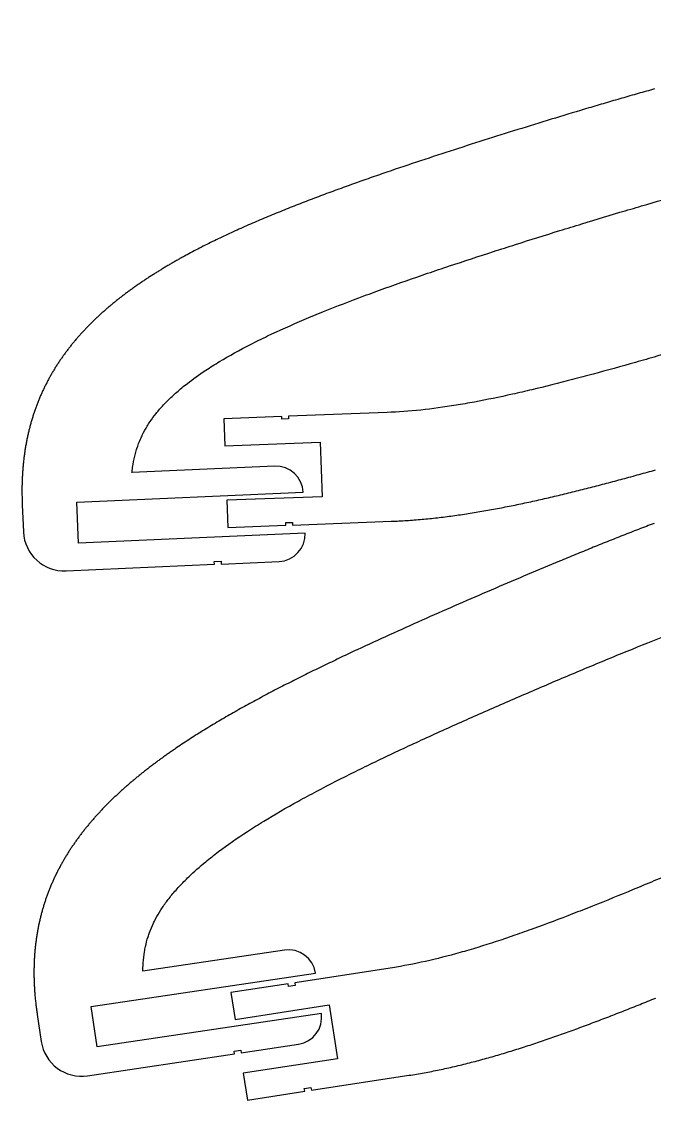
# Model space of a CAD drawing. Header units: millimetres. Extents: x 49 to 509, y -394 to 101.
# Drawn here: x 127.2 to 173.6, y -335.1 to -254.5 of the extents above; entities that cross this region are included whole.
import ezdxf

# ---------------------------------------------------------------- set-up
doc = ezdxf.new("R2010")
doc.units = ezdxf.units.MM
doc.header["$MEASUREMENT"] = 0
doc.layers.add('Layer 1', color=7, linetype='Continuous', lineweight=0)

msp = doc.modelspace()

# ---------------------------------------------------------------- linework, layer by layer
at = {"layer": 'Layer 1', "color": 18, "lineweight": 25, "true_color": 0x000000}
for points in [[(173.601, -259.392), (173.451, -259.433), (173.302, -259.475), (173.152, -259.517), (173.003, -259.559), (172.853, -259.602), (172.703, -259.644), (172.553, -259.686), (172.403, -259.729), (172.253, -259.772), (172.103, -259.815), (171.953, -259.858), (171.802, -259.901), (171.652, -259.944), (171.501, -259.988), (171.351, -260.031), (171.2, -260.075), (171.049, -260.119), (170.898, -260.162), (170.747, -260.206), (170.596, -260.25), (170.445, -260.295), (170.293, -260.339), (170.142, -260.383), (169.99, -260.428), (169.839, -260.472), (169.687, -260.517), (169.535, -260.562), (169.383, -260.607), (169.232, -260.652), (169.08, -260.697), (168.927, -260.742), (168.775, -260.788), (168.471, -260.879), (168.166, -260.97), (167.86, -261.062), (167.555, -261.154), (167.249, -261.246), (166.942, -261.339), (166.636, -261.432), (166.329, -261.525), (166.022, -261.619), (165.715, -261.713), (165.407, -261.807), (165.099, -261.902), (164.791, -261.997), (164.483, -262.092), (164.174, -262.188), (163.865, -262.284), (163.556, -262.38), (163.247, -262.477), (162.938, -262.573), (162.628, -262.67), (162.319, -262.768), (162.009, -262.865), (161.699, -262.963), (161.389, -263.061), (161.079, -263.16), (160.768, -263.259), (160.458, -263.358), (160.148, -263.457), (159.837, -263.556), (159.527, -263.656), (159.216, -263.756), (158.906, -263.857), (158.595, -263.957), (158.285, -264.058), (157.975, -264.16), (157.664, -264.261), (157.354, -264.363), (157.044, -264.465), (156.734, -264.568), (156.424, -264.671), (156.114, -264.774), (155.805, -264.877), (155.495, -264.981), (155.186, -265.085), (154.877, -265.19), (154.568, -265.294), (154.26, -265.399), (153.951, -265.505), (153.643, -265.611), (153.336, -265.717), (153.182, -265.77), (153.028, -265.824), (152.875, -265.877), (152.722, -265.931), (152.568, -265.984), (152.415, -266.038), (152.262, -266.092), (152.109, -266.146), (151.956, -266.2), (151.803, -266.254), (151.65, -266.309), (151.498, -266.363), (151.345, -266.417), (151.193, -266.472), (151.041, -266.527), (150.889, -266.582), (150.737, -266.637), (150.585, -266.692), (150.433, -266.747), (150.282, -266.802), (150.13, -266.858), (149.979, -266.913), (149.828, -266.969), (149.677, -267.025), (149.526, -267.081), (149.375, -267.137), (149.225, -267.193), (149.074, -267.249), (148.924, -267.306), (148.774, -267.362), (148.624, -267.419), (148.474, -267.476), (148.325, -267.533), (148.175, -267.59), (148.026, -267.647), (147.877, -267.705), (147.729, -267.763), (147.58, -267.82), (147.431, -267.878), (147.283, -267.936), (147.135, -267.994), (146.987, -268.053), (146.84, -268.111), (146.693, -268.17), (146.545, -268.229), (146.398, -268.288), (146.252, -268.347), (146.105, -268.407), (145.959, -268.466), (145.813, -268.526), (145.667, -268.586), (145.522, -268.646), (145.376, -268.706), (145.231, -268.766), (145.086, -268.827), (144.942, -268.888), (144.797, -268.949), (144.653, -269.01), (144.51, -269.071), (144.366, -269.133), (144.223, -269.195), (144.08, -269.257), (143.937, -269.319), (143.795, -269.381), (143.653, -269.444), (143.511, -269.506), (143.369, -269.569), (143.228, -269.633), (143.087, -269.696), (142.946, -269.76), (142.806, -269.824), (142.666, -269.888), (142.526, -269.952), (142.387, -270.016), (142.248, -270.081), (142.109, -270.146), (141.971, -270.212), (141.833, -270.277), (141.695, -270.343), (141.557, -270.409), (141.42, -270.475), (141.284, -270.541), (141.147, -270.608), (141.011, -270.675), (140.876, -270.742), (140.741, -270.81), (140.606, -270.878), (140.471, -270.946), (140.337, -271.014), (140.203, -271.083), (140.07, -271.152), (139.937, -271.221), (139.805, -271.29), (139.673, -271.36), (139.541, -271.43), (139.409, -271.5), (139.279, -271.571), (139.213, -271.606), (139.148, -271.642), (139.083, -271.677), (139.018, -271.713), (138.953, -271.749), (138.888, -271.784), (138.824, -271.82), (138.759, -271.856), (138.695, -271.892), (138.63, -271.928), (138.566, -271.964), (138.502, -272.001), (138.438, -272.037), (138.374, -272.074), (138.31, -272.11), (138.247, -272.147), (138.183, -272.183), (138.12, -272.22), (138.056, -272.257), (137.993, -272.294), (137.93, -272.331), (137.867, -272.368), (137.804, -272.405), (137.742, -272.442), (137.679, -272.479), (137.616, -272.517), (137.554, -272.554), (137.492, -272.592), (137.43, -272.63), (137.368, -272.667), (137.306, -272.705), (137.244, -272.743), (137.182, -272.781), (137.121, -272.819), (137.059, -272.857), (136.998, -272.896), (136.937, -272.934), (136.876, -272.972), (136.815, -273.011), (136.754, -273.05), (136.693, -273.088), (136.633, -273.127), (136.573, -273.166), (136.512, -273.205), (136.452, -273.244), (136.392, -273.283), (136.332, -273.323), (136.272, -273.362), (136.213, -273.402), (136.153, -273.441), (136.094, -273.481), (136.035, -273.521), (135.976, -273.56), (135.917, -273.6), (135.858, -273.64), (135.799, -273.681), (135.741, -273.721), (135.682, -273.761), (135.624, -273.802), (135.566, -273.842), (135.508, -273.883), (135.45, -273.924), (135.392, -273.964), (135.335, -274.005), (135.277, -274.046), (135.22, -274.088), (135.163, -274.129), (135.106, -274.17), (135.049, -274.212), (134.992, -274.253), (134.936, -274.295), (134.879, -274.337), (134.823, -274.379), (134.767, -274.421), (134.711, -274.463), (134.655, -274.505), (134.6, -274.547), (134.544, -274.59), (134.489, -274.632), (134.433, -274.675), (134.378, -274.718), (134.323, -274.76), (134.269, -274.803), (134.214, -274.846), (134.16, -274.89), (134.105, -274.933), (134.051, -274.976), (133.997, -275.02), (133.943, -275.064), (133.889, -275.107), (133.836, -275.151), (133.783, -275.195), (133.729, -275.239), (133.676, -275.284), (133.623, -275.328), (133.571, -275.372), (133.518, -275.417), (133.466, -275.462), (133.413, -275.506), (133.361, -275.551), (133.309, -275.596), (133.258, -275.642), (133.206, -275.687), (133.155, -275.732), (133.103, -275.778), (133.052, -275.824), (133.001, -275.869), (132.951, -275.915), (132.9, -275.961), (132.85, -276.007), (132.799, -276.054), (132.749, -276.1), (132.699, -276.147), (132.65, -276.193), (132.6, -276.24), (132.551, -276.287), (132.502, -276.334), (132.453, -276.381), (132.404, -276.429), (132.355, -276.476), (132.307, -276.524), (132.258, -276.571), (132.21, -276.619), (132.162, -276.667), (132.114, -276.715), (132.067, -276.763), (132.019, -276.812), (131.972, -276.86), (131.925, -276.909), (131.878, -276.958), (131.832, -277.007), (131.785, -277.056), (131.739, -277.105), (131.693, -277.154), (131.647, -277.204), (131.601, -277.253), (131.555, -277.303), (131.51, -277.353), (131.465, -277.403), (131.42, -277.453), (131.375, -277.503), (131.33, -277.554), (131.286, -277.604), (131.242, -277.655), (131.198, -277.706), (131.154, -277.757), (131.11, -277.808), (131.067, -277.859), (131.023, -277.911), (130.98, -277.963), (130.938, -278.014), (130.895, -278.066), (130.852, -278.118), (130.81, -278.17), (130.768, -278.223), (130.726, -278.275), (130.685, -278.328), (130.643, -278.381), (130.602, -278.434), (130.561, -278.487), (130.52, -278.54), (130.479, -278.594), (130.439, -278.647), (130.399, -278.701), (130.359, -278.755), (130.319, -278.809), (130.279, -278.863), (130.24, -278.917), (130.201, -278.972), (130.162, -279.027), (130.123, -279.081), (130.085, -279.136), (130.046, -279.191), (130.008, -279.247), (129.97, -279.302), (129.933, -279.358), (129.895, -279.414), (129.858, -279.47), (129.821, -279.526), (129.784, -279.582), (129.748, -279.639), (129.711, -279.695), (129.675, -279.752), (129.639, -279.809), (129.604, -279.866), (129.568, -279.923), (129.533, -279.981), (129.498, -280.039), (129.463, -280.096), (129.428, -280.154), (129.394, -280.213), (129.36, -280.271), (129.326, -280.329), (129.292, -280.388), (129.259, -280.447), (129.226, -280.506), (129.193, -280.565), (129.16, -280.625), (129.128, -280.684), (129.095, -280.744), (129.063, -280.804), (129.032, -280.864), (129, -280.924), (128.969, -280.985), (128.938, -281.045), (128.907, -281.106), (128.876, -281.167), (128.846, -281.228), (128.816, -281.29), (128.786, -281.351), (128.756, -281.413), (128.727, -281.475), (128.698, -281.537), (128.669, -281.599), (128.64, -281.662), (128.612, -281.724), (128.584, -281.787), (128.556, -281.85), (128.528, -281.914), (128.501, -281.977), (128.473, -282.041), (128.447, -282.105), (128.42, -282.169), (128.394, -282.233), (128.367, -282.297), (128.341, -282.362), (128.316, -282.427), (128.29, -282.492), (128.265, -282.557), (128.24, -282.622), (128.216, -282.688), (128.191, -282.754), (128.167, -282.82), (128.144, -282.886), (128.12, -282.952), (128.097, -283.019), (128.074, -283.086), (128.051, -283.153), (128.028, -283.22), (128.006, -283.287), (127.984, -283.355), (127.962, -283.423), (127.941, -283.491), (127.92, -283.559), (127.899, -283.627), (127.878, -283.696), (127.858, -283.765), (127.838, -283.834), (127.818, -283.903), (127.798, -283.973), (127.779, -284.043), (127.76, -284.112), (127.741, -284.183), (127.723, -284.253), (127.705, -284.324), (127.687, -284.394), (127.669, -284.465), (127.652, -284.537), (127.635, -284.608), (127.618, -284.68), (127.601, -284.752), (127.585, -284.824), (127.569, -284.896), (127.554, -284.969), (127.538, -285.041), (127.523, -285.114), (127.509, -285.188), (127.494, -285.261), (127.48, -285.335), (127.466, -285.409), (127.452, -285.483), (127.439, -285.557), (127.426, -285.632), (127.413, -285.707), (127.401, -285.782), (127.389, -285.857), (127.377, -285.932), (127.365, -286.008), (127.354, -286.084), (127.343, -286.16), (127.332, -286.237), (127.322, -286.313), (127.312, -286.39), (127.302, -286.468), (127.293, -286.545), (127.284, -286.623), (127.275, -286.7), (127.266, -286.779), (127.258, -286.857), (127.25, -286.936), (127.242, -287.014), (127.235, -287.094), (127.228, -287.173), (127.221, -287.252), (127.215, -287.332), (127.209, -287.412), (127.203, -287.493), (127.198, -287.573), (127.193, -287.654), (127.188, -287.735), (127.183, -287.816), (127.179, -287.898), (127.175, -287.98), (127.172, -288.062), (127.169, -288.144), (127.166, -288.227), (127.163, -288.31), (127.161, -288.393), (127.159, -288.476), (127.157, -288.56), (127.156, -288.644), (127.155, -288.728), (127.155, -288.812), (127.154, -288.897), (127.154, -288.982), (127.155, -289.067), (127.155, -289.152), (127.156, -289.238), (127.158, -289.324), (127.159, -289.41), (127.161, -289.497), (127.164, -289.583), (127.167, -289.67), (127.17, -289.758), (127.173, -289.845), (127.177, -289.933)], [(153.972, -283.16), (146.727, -283.435), (146.735, -283.635), (146.235, -283.654), (146.228, -283.454), (141.981, -283.615), (142.057, -285.614), (149.052, -285.348), (149.203, -289.345), (142.208, -289.611), (142.284, -291.61), (146.531, -291.448), (146.524, -291.249), (147.023, -291.23), (147.031, -291.429), (154.276, -291.154)], [(154.276, -291.154), (154.417, -291.149), (154.557, -291.143), (154.698, -291.136), (154.839, -291.129), (154.98, -291.121), (155.121, -291.113), (155.262, -291.105), (155.403, -291.096), (155.544, -291.086), (155.685, -291.077), (155.825, -291.066), (155.966, -291.055), (156.107, -291.044), (156.249, -291.032), (156.39, -291.02), (156.531, -291.008), (156.672, -290.995), (156.813, -290.981), (156.954, -290.967), (157.095, -290.953), (157.236, -290.938), (157.378, -290.923), (157.519, -290.907), (157.66, -290.891), (157.802, -290.875), (157.943, -290.858), (158.085, -290.841), (158.226, -290.823), (158.368, -290.806), (158.509, -290.787), (158.651, -290.768), (158.793, -290.749), (158.935, -290.73), (159.076, -290.71), (159.218, -290.69), (159.36, -290.669), (159.502, -290.648), (159.644, -290.627), (159.786, -290.605), (159.929, -290.583), (160.071, -290.561), (160.213, -290.538), (160.356, -290.515), (160.498, -290.492), (160.64, -290.468), (160.783, -290.444), (160.926, -290.42), (161.068, -290.395), (161.211, -290.37), (161.354, -290.345), (161.497, -290.319), (161.64, -290.293), (161.783, -290.267), (161.926, -290.24), (162.069, -290.214), (162.213, -290.187), (162.356, -290.159), (162.5, -290.131), (162.643, -290.103), (162.787, -290.075), (162.93, -290.046), (163.074, -290.018), (163.218, -289.988), (163.362, -289.959), (163.506, -289.929), (163.65, -289.899), (163.795, -289.869), (163.939, -289.839), (164.083, -289.808), (164.228, -289.777), (164.372, -289.746), (164.517, -289.714), (164.662, -289.683), (164.807, -289.651), (164.952, -289.618), (165.097, -289.586), (165.242, -289.553), (165.387, -289.52), (165.532, -289.487), (165.678, -289.454), (165.823, -289.42), (165.969, -289.386), (166.115, -289.352), (166.26, -289.318), (166.406, -289.283), (166.552, -289.249), (166.698, -289.214), (166.845, -289.179), (166.991, -289.143), (167.137, -289.108), (167.284, -289.072), (167.43, -289.036), (167.577, -289), (167.724, -288.963), (167.871, -288.927), (168.018, -288.89), (168.165, -288.853), (168.312, -288.816), (168.459, -288.779), (168.607, -288.742), (168.754, -288.704), (168.902, -288.666), (169.05, -288.628), (169.198, -288.59), (169.345, -288.552), (169.493, -288.513), (169.642, -288.474), (169.79, -288.436), (169.938, -288.397), (170.087, -288.357), (170.235, -288.318), (170.384, -288.279), (170.533, -288.239), (170.681, -288.199), (170.83, -288.159), (170.979, -288.119), (171.129, -288.079), (171.278, -288.039), (171.427, -287.998), (171.577, -287.958), (171.726, -287.917), (171.876, -287.876), (172.026, -287.835), (172.175, -287.794), (172.325, -287.752), (172.475, -287.711), (172.626, -287.669), (172.776, -287.628), (172.926, -287.586), (173.077, -287.544), (173.227, -287.502), (173.378, -287.459), (173.529, -287.417), (173.679, -287.375)], [(173.576, -291.306), (173.433, -291.36), (173.29, -291.415), (173.147, -291.469), (173.004, -291.524), (172.861, -291.579), (172.718, -291.635), (172.575, -291.69), (172.431, -291.746), (172.288, -291.801), (172.144, -291.857), (172, -291.913), (171.857, -291.969), (171.713, -292.026), (171.569, -292.082), (171.425, -292.139), (171.281, -292.196), (171.137, -292.253), (170.992, -292.31), (170.848, -292.367), (170.704, -292.425), (170.559, -292.482), (170.415, -292.54), (170.27, -292.598), (170.125, -292.656), (169.98, -292.714), (169.835, -292.772), (169.69, -292.83), (169.545, -292.889), (169.4, -292.948), (169.255, -293.006), (169.109, -293.065), (168.964, -293.124), (168.819, -293.183), (168.673, -293.243), (168.527, -293.302), (168.381, -293.362), (168.236, -293.421), (168.09, -293.481), (167.944, -293.541), (167.798, -293.601), (167.651, -293.661), (167.505, -293.721), (167.359, -293.781), (167.213, -293.842), (167.066, -293.902), (166.92, -293.963), (166.773, -294.024), (166.626, -294.085), (166.333, -294.207), (166.039, -294.329), (165.745, -294.452), (165.45, -294.575), (165.155, -294.699), (164.86, -294.823), (164.565, -294.947), (164.27, -295.072), (163.974, -295.197), (163.678, -295.322), (163.382, -295.448), (163.085, -295.574), (162.789, -295.701), (162.492, -295.827), (162.195, -295.954), (161.898, -296.082), (161.601, -296.21), (161.303, -296.338), (161.005, -296.466), (160.708, -296.594), (160.41, -296.723), (160.112, -296.853), (159.814, -296.982), (159.515, -297.112), (159.217, -297.242), (158.919, -297.372), (158.62, -297.503), (158.322, -297.634), (158.024, -297.765), (157.725, -297.897), (157.427, -298.028), (157.128, -298.16), (156.83, -298.293), (156.532, -298.425), (156.234, -298.558), (155.935, -298.691), (155.637, -298.825), (155.339, -298.959), (155.042, -299.093), (154.744, -299.227), (154.447, -299.362), (154.149, -299.497), (153.852, -299.632), (153.556, -299.768), (153.259, -299.904), (152.963, -300.04), (152.667, -300.176), (152.371, -300.313), (152.076, -300.451), (151.781, -300.588), (151.634, -300.657), (151.486, -300.726), (151.339, -300.795), (151.192, -300.864), (151.045, -300.934), (150.899, -301.003), (150.752, -301.072), (150.605, -301.142), (150.459, -301.212), (150.312, -301.281), (150.166, -301.351), (150.02, -301.421), (149.874, -301.491), (149.728, -301.561), (149.582, -301.631), (149.437, -301.702), (149.291, -301.772), (149.146, -301.843), (149.001, -301.913), (148.856, -301.984), (148.711, -302.055), (148.566, -302.126), (148.422, -302.197), (148.277, -302.268), (148.133, -302.339), (147.989, -302.411), (147.845, -302.482), (147.701, -302.554), (147.558, -302.626), (147.414, -302.698), (147.271, -302.769), (147.128, -302.842), (146.985, -302.914), (146.843, -302.986), (146.7, -303.059), (146.558, -303.131), (146.416, -303.204), (146.274, -303.277), (146.133, -303.35), (145.991, -303.423), (145.85, -303.496), (145.709, -303.569), (145.568, -303.643), (145.428, -303.717), (145.288, -303.79), (145.148, -303.864), (145.008, -303.938), (144.868, -304.013), (144.729, -304.087), (144.59, -304.162), (144.451, -304.236), (144.313, -304.311), (144.174, -304.386), (144.036, -304.461), (143.898, -304.537), (143.761, -304.612), (143.624, -304.688), (143.487, -304.763), (143.35, -304.839), (143.214, -304.915), (143.078, -304.992), (142.942, -305.068), (142.806, -305.145), (142.671, -305.222), (142.536, -305.298), (142.402, -305.376), (142.268, -305.453), (142.134, -305.53), (142, -305.608), (141.867, -305.686), (141.734, -305.764), (141.601, -305.842), (141.469, -305.921), (141.337, -305.999), (141.205, -306.078), (141.074, -306.157), (140.943, -306.237), (140.813, -306.316), (140.683, -306.396), (140.553, -306.476), (140.423, -306.556), (140.294, -306.636), (140.166, -306.717), (140.037, -306.797), (139.909, -306.878), (139.782, -306.959), (139.655, -307.041), (139.528, -307.122), (139.402, -307.204), (139.276, -307.286), (139.15, -307.369), (139.025, -307.451), (138.901, -307.534), (138.776, -307.617), (138.653, -307.7), (138.529, -307.784), (138.407, -307.868), (138.345, -307.91), (138.284, -307.952), (138.223, -307.994), (138.162, -308.036), (138.101, -308.078), (138.041, -308.121), (137.98, -308.163), (137.919, -308.205), (137.859, -308.248), (137.799, -308.29), (137.739, -308.333), (137.679, -308.376), (137.619, -308.419), (137.559, -308.461), (137.499, -308.504), (137.44, -308.547), (137.381, -308.59), (137.321, -308.634), (137.262, -308.677), (137.203, -308.72), (137.144, -308.763), (137.085, -308.807), (137.027, -308.85), (136.968, -308.894), (136.91, -308.937), (136.851, -308.981), (136.793, -309.025), (136.735, -309.069), (136.677, -309.112), (136.62, -309.156), (136.562, -309.2), (136.504, -309.245), (136.447, -309.289), (136.39, -309.333), (136.333, -309.377), (136.276, -309.422), (136.219, -309.466), (136.162, -309.511), (136.105, -309.556), (136.049, -309.6), (135.993, -309.645), (135.937, -309.69), (135.88, -309.735), (135.825, -309.78), (135.769, -309.825), (135.713, -309.87), (135.658, -309.916), (135.602, -309.961), (135.547, -310.006), (135.492, -310.052), (135.437, -310.098), (135.382, -310.143), (135.328, -310.189), (135.273, -310.235), (135.219, -310.281), (135.165, -310.327), (135.111, -310.373), (135.057, -310.419), (135.003, -310.465), (134.949, -310.512), (134.896, -310.558), (134.843, -310.605), (134.789, -310.651), (134.736, -310.698), (134.684, -310.745), (134.631, -310.792), (134.578, -310.839), (134.526, -310.886), (134.474, -310.933), (134.422, -310.98), (134.37, -311.027), (134.318, -311.075), (134.266, -311.122), (134.215, -311.17), (134.163, -311.218), (134.112, -311.265), (134.061, -311.313), (134.01, -311.361), (133.96, -311.409), (133.909, -311.457), (133.859, -311.506), (133.809, -311.554), (133.759, -311.602), (133.709, -311.651), (133.659, -311.699), (133.61, -311.748), (133.56, -311.797), (133.511, -311.846), (133.462, -311.895), (133.413, -311.944), (133.364, -311.993), (133.316, -312.042), (133.268, -312.092), (133.219, -312.141), (133.171, -312.191), (133.124, -312.241), (133.076, -312.29), (133.028, -312.34), (132.981, -312.39), (132.934, -312.44), (132.887, -312.491), (132.84, -312.541), (132.794, -312.591), (132.747, -312.642), (132.701, -312.692), (132.655, -312.743), (132.609, -312.794), (132.563, -312.845), (132.518, -312.896), (132.472, -312.947), (132.427, -312.998), (132.382, -313.05), (132.337, -313.101), (132.293, -313.153), (132.248, -313.204), (132.204, -313.256), (132.16, -313.308), (132.116, -313.36), (132.072, -313.412), (132.029, -313.464), (131.986, -313.517), (131.942, -313.569), (131.9, -313.622), (131.857, -313.674), (131.814, -313.727), (131.772, -313.78), (131.73, -313.833), (131.688, -313.886), (131.646, -313.939), (131.605, -313.993), (131.563, -314.046), (131.522, -314.1), (131.481, -314.154), (131.44, -314.207), (131.4, -314.261), (131.359, -314.316), (131.319, -314.37), (131.279, -314.424), (131.239, -314.478), (131.2, -314.533), (131.161, -314.588), (131.121, -314.642), (131.082, -314.697), (131.044, -314.752), (131.005, -314.808), (130.967, -314.863), (130.929, -314.918), (130.891, -314.974), (130.853, -315.03), (130.816, -315.085), (130.778, -315.141), (130.741, -315.197), (130.705, -315.253), (130.668, -315.31), (130.632, -315.366), (130.595, -315.423), (130.559, -315.479), (130.524, -315.536), (130.488, -315.593), (130.453, -315.65), (130.418, -315.707), (130.383, -315.765), (130.348, -315.822), (130.314, -315.88), (130.28, -315.938), (130.246, -315.996), (130.212, -316.054), (130.178, -316.112), (130.145, -316.17), (130.112, -316.228), (130.079, -316.287), (130.046, -316.346), (130.014, -316.404), (129.982, -316.463), (129.95, -316.523), (129.918, -316.582), (129.887, -316.641), (129.856, -316.701), (129.825, -316.76), (129.794, -316.82), (129.763, -316.88), (129.733, -316.94), (129.703, -317), (129.673, -317.061), (129.644, -317.121), (129.614, -317.182), (129.585, -317.243), (129.556, -317.304), (129.528, -317.365), (129.499, -317.426), (129.471, -317.488), (129.443, -317.549), (129.416, -317.611), (129.388, -317.673), (129.361, -317.735), (129.334, -317.797), (129.308, -317.859), (129.281, -317.922), (129.255, -317.984), (129.229, -318.047), (129.204, -318.11), (129.178, -318.173), (129.153, -318.236), (129.128, -318.3), (129.104, -318.363), (129.079, -318.427), (129.055, -318.491), (129.031, -318.555), (129.008, -318.619), (128.984, -318.683), (128.961, -318.748), (128.938, -318.812), (128.916, -318.877), (128.894, -318.942), (128.872, -319.007), (128.85, -319.073), (128.828, -319.138), (128.807, -319.204), (128.786, -319.269), (128.766, -319.335), (128.745, -319.401), (128.725, -319.468), (128.705, -319.534), (128.685, -319.601), (128.666, -319.667), (128.647, -319.734), (128.628, -319.802), (128.61, -319.869), (128.592, -319.936), (128.574, -320.004), (128.556, -320.072), (128.539, -320.14), (128.521, -320.208), (128.505, -320.276), (128.488, -320.345), (128.472, -320.413), (128.456, -320.482), (128.44, -320.551), (128.425, -320.62), (128.409, -320.69), (128.395, -320.759), (128.38, -320.829), (128.366, -320.899), (128.352, -320.969), (128.338, -321.039), (128.325, -321.11), (128.311, -321.18), (128.299, -321.251), (128.286, -321.322), (128.274, -321.393), (128.262, -321.464), (128.25, -321.536), (128.239, -321.608), (128.228, -321.68), (128.217, -321.752), (128.207, -321.824), (128.196, -321.896), (128.187, -321.969), (128.177, -322.042), (128.168, -322.115), (128.159, -322.188), (128.15, -322.261), (128.142, -322.335), (128.134, -322.409), (128.126, -322.483), (128.119, -322.557), (128.112, -322.631), (128.105, -322.706), (128.098, -322.781), (128.092, -322.856), (128.086, -322.931), (128.081, -323.006), (128.076, -323.082), (128.071, -323.157), (128.066, -323.233), (128.062, -323.309), (128.058, -323.386), (128.054, -323.462), (128.051, -323.539), (128.048, -323.616), (128.045, -323.693), (128.043, -323.771), (128.041, -323.848), (128.039, -323.926), (128.038, -324.004), (128.037, -324.082), (128.036, -324.16), (128.036, -324.239), (128.035, -324.318), (128.036, -324.397), (128.036, -324.476), (128.037, -324.555), (128.038, -324.635), (128.04, -324.715), (128.042, -324.795), (128.044, -324.875), (128.047, -324.956), (128.05, -325.036), (128.053, -325.117), (128.057, -325.198), (128.061, -325.28), (128.065, -325.361), (128.07, -325.443), (128.075, -325.525), (128.08, -325.607), (128.086, -325.69), (128.092, -325.772), (128.098, -325.855), (128.105, -325.938), (128.112, -326.022), (128.119, -326.105), (128.127, -326.189), (128.135, -326.273), (128.144, -326.357), (128.153, -326.442), (128.162, -326.526), (128.171, -326.611), (128.181, -326.696), (128.192, -326.782), (128.202, -326.867), (128.213, -326.953), (128.225, -327.039), (128.236, -327.126), (128.248, -327.212), (128.261, -327.299), (128.274, -327.386)], [(154.359, -323.949), (147.193, -325.05), (147.223, -325.248), (146.729, -325.324), (146.699, -325.126), (142.498, -325.771), (142.802, -327.748), (149.721, -326.685), (150.328, -330.639), (143.409, -331.702), (143.713, -333.679), (147.914, -333.033), (147.883, -332.836), (148.378, -332.76), (148.408, -332.957), (155.574, -331.856)], [(155.574, -331.856), (155.713, -331.835), (155.852, -331.812), (155.992, -331.79), (156.131, -331.767), (156.27, -331.743), (156.409, -331.719), (156.548, -331.694), (156.687, -331.669), (156.826, -331.644), (156.965, -331.618), (157.103, -331.592), (157.242, -331.565), (157.381, -331.537), (157.52, -331.51), (157.659, -331.481), (157.797, -331.453), (157.936, -331.424), (158.075, -331.394), (158.213, -331.364), (158.352, -331.334), (158.491, -331.303), (158.629, -331.272), (158.768, -331.24), (158.906, -331.208), (159.045, -331.176), (159.184, -331.143), (159.322, -331.11), (159.461, -331.076), (159.599, -331.042), (159.738, -331.008), (159.877, -330.973), (160.015, -330.938), (160.154, -330.902), (160.292, -330.866), (160.431, -330.83), (160.57, -330.793), (160.708, -330.756), (160.847, -330.719), (160.986, -330.681), (161.125, -330.643), (161.263, -330.605), (161.402, -330.566), (161.541, -330.527), (161.68, -330.487), (161.819, -330.447), (161.958, -330.407), (162.096, -330.367), (162.235, -330.326), (162.374, -330.285), (162.513, -330.243), (162.652, -330.202), (162.792, -330.159), (162.931, -330.117), (163.07, -330.074), (163.209, -330.031), (163.348, -329.988), (163.488, -329.944), (163.627, -329.9), (163.766, -329.856), (163.906, -329.812), (164.045, -329.767), (164.185, -329.722), (164.325, -329.676), (164.464, -329.631), (164.604, -329.585), (164.744, -329.538), (164.884, -329.492), (165.023, -329.445), (165.163, -329.398), (165.303, -329.351), (165.443, -329.303), (165.584, -329.256), (165.724, -329.207), (165.864, -329.159), (166.004, -329.111), (166.145, -329.062), (166.285, -329.013), (166.426, -328.963), (166.566, -328.914), (166.707, -328.864), (166.848, -328.814), (166.988, -328.764), (167.129, -328.713), (167.27, -328.662), (167.411, -328.612), (167.552, -328.56), (167.694, -328.509), (167.835, -328.457), (167.976, -328.406), (168.117, -328.353), (168.259, -328.301), (168.4, -328.249), (168.542, -328.196), (168.684, -328.143), (168.826, -328.09), (168.967, -328.037), (169.109, -327.983), (169.251, -327.93), (169.393, -327.876), (169.536, -327.822), (169.678, -327.768), (169.82, -327.713), (169.963, -327.659), (170.105, -327.604), (170.248, -327.549), (170.39, -327.494), (170.533, -327.438), (170.676, -327.383), (170.819, -327.327), (170.962, -327.271), (171.105, -327.215), (171.248, -327.159), (171.391, -327.103), (171.535, -327.046), (171.678, -326.989), (171.821, -326.933), (171.965, -326.876), (172.109, -326.819), (172.252, -326.761), (172.396, -326.704), (172.54, -326.646), (172.684, -326.588), (172.828, -326.53), (172.972, -326.472), (173.117, -326.414), (173.261, -326.356), (173.405, -326.297), (173.55, -326.239), (173.695, -326.18)]]:
    msp.add_lwpolyline(points, dxfattribs=at)
for points, knots in [([(362.802, -323.523), (362.802, -323.523), (340.722, -309.052), (340.722, -309.052), (339.307, -308.126), (338.457, -306.547), (338.462, -304.856), (338.462, -304.856), (338.65, -236.994), (338.65, -236.994), (338.655, -235.304), (339.514, -233.73), (340.933, -232.811), (340.933, -232.811), (363.093, -218.463), (363.093, -218.463), (363.093, -218.463), (405.92, -192.989), (405.92, -192.989), (409.464, -190.881), (413.938, -191.164), (417.188, -193.703), (420.67, -196.423), (425.697, -195.805), (428.417, -192.323), (430.516, -189.636), (430.681, -185.913), (428.828, -183.05), (428.828, -183.05), (427.384, -180.82), (427.384, -180.82), (426.686, -179.742), (426.202, -178.54), (425.959, -177.279), (428.467, -173.404), (429.39, -168.714), (428.538, -164.177), (428.538, -164.177), (426.364, -160.82), (426.364, -160.82), (422.573, -158.186), (417.916, -157.109), (413.354, -157.811), (412.303, -157.073), (411.404, -156.14), (410.707, -155.062), (410.707, -155.062), (409.262, -152.831), (409.262, -152.831), (406.861, -149.123), (401.908, -148.063), (398.199, -150.464), (395.337, -152.317), (393.964, -155.781), (394.779, -159.093), (395.765, -163.096), (394.193, -167.295), (390.819, -169.666), (390.819, -169.666), (350.05, -198.317), (350.05, -198.317), (350.05, -198.317), (310.306, -224.049), (310.306, -224.049), (308.679, -225.103), (306.781, -225.66), (304.843, -225.655), (304.843, -225.655), (256.52, -225.521), (256.52, -225.521), (254.582, -225.516), (252.687, -224.947), (251.066, -223.885), (251.066, -223.885), (211.466, -197.933), (211.466, -197.933), (211.466, -197.933), (170.856, -169.057), (170.856, -169.057), (167.495, -166.667), (165.946, -162.46), (166.954, -158.461), (168.035, -154.177), (165.438, -149.828), (161.153, -148.748), (157.847, -147.914), (154.375, -149.268), (152.506, -152.12), (152.506, -152.12), (151.049, -154.343), (151.049, -154.343), (150.346, -155.417), (149.442, -156.345), (148.387, -157.077), (143.829, -156.349), (139.165, -157.4), (135.36, -160.013), (135.36, -160.013), (133.168, -163.359), (133.168, -163.359), (132.291, -167.891), (133.188, -172.586), (135.674, -176.475), (135.424, -177.734), (134.934, -178.934), (134.23, -180.007), (134.23, -180.007), (132.773, -182.23), (132.773, -182.23), (130.351, -185.926), (131.384, -190.885), (135.079, -193.306), (137.932, -195.176), (141.655, -195.031), (144.354, -192.947), (147.618, -190.427), (152.094, -190.168), (155.626, -192.296), (155.626, -192.296), (198.31, -218.006), (198.31, -218.006), (198.31, -218.006), (220.391, -232.477), (220.391, -232.477), (221.805, -233.404), (222.655, -234.982), (222.651, -236.673), (222.651, -236.673), (222.463, -304.535), (222.463, -304.535), (222.458, -306.226), (221.599, -307.8), (220.18, -308.718), (220.18, -308.718), (198.019, -323.066), (198.019, -323.066), (198.019, -323.066), (155.193, -348.54), (155.193, -348.54), (151.649, -350.648), (147.175, -350.365), (143.925, -347.826), (140.443, -345.107), (135.416, -345.724), (132.696, -349.206), (130.597, -351.894), (130.432, -355.616), (132.285, -358.479), (132.285, -358.479), (133.729, -360.71), (133.729, -360.71), (134.427, -361.787), (134.911, -362.989), (135.154, -364.25), (132.646, -368.125), (131.723, -372.816), (132.575, -377.352), (132.575, -377.352), (134.749, -380.71), (134.749, -380.71), (138.539, -383.344), (143.197, -384.421), (147.759, -383.718), (148.81, -384.456), (149.708, -385.389), (150.406, -386.467), (150.406, -386.467), (151.851, -388.698), (151.851, -388.698), (154.252, -392.407), (159.205, -393.467), (162.914, -391.065), (165.776, -389.212), (167.149, -385.748), (166.334, -382.437), (165.347, -378.433), (166.92, -374.234), (170.294, -371.863), (170.294, -371.863), (211.063, -343.213), (211.063, -343.213), (211.063, -343.213), (240.404, -324.215), (240.404, -324.215), (240.404, -324.215), (260.556, -355.339), (260.556, -355.339), (260.556, -355.339), (299.546, -355.447), (299.546, -355.447), (299.884, -355.448), (300.2, -355.278), (300.385, -354.995), (300.385, -354.995), (319.863, -325.273), (319.863, -325.273), (320.166, -324.811), (320.786, -324.682), (321.248, -324.985), (321.248, -324.985), (349.647, -343.596), (349.647, -343.596), (349.647, -343.596), (390.257, -372.473), (390.257, -372.473), (393.618, -374.862), (395.167, -379.07), (394.159, -383.068), (393.078, -387.352), (395.675, -391.701), (399.959, -392.781), (403.266, -393.615), (406.738, -392.262), (408.607, -389.409), (408.607, -389.409), (410.064, -387.187), (410.064, -387.187), (410.767, -386.113), (411.671, -385.184), (412.726, -384.452), (417.284, -385.18), (421.947, -384.129), (425.753, -381.516), (425.753, -381.516), (427.945, -378.17), (427.945, -378.17), (428.822, -373.639), (427.925, -368.943), (425.439, -365.054), (425.689, -363.795), (426.179, -362.596), (426.883, -361.522), (426.883, -361.522), (428.34, -359.299), (428.34, -359.299), (430.761, -355.604), (429.729, -350.645), (426.033, -348.223), (423.181, -346.354), (419.458, -346.498), (416.759, -348.582), (413.495, -351.103), (409.019, -351.361), (405.487, -349.234), (405.487, -349.234), (362.802, -323.523), (362.802, -323.523)], [0, 0, 0, 0, 1, 1, 1, 2, 2, 2, 3, 3, 3, 4, 4, 4, 5, 5, 5, 6, 6, 6, 7, 7, 7, 8, 8, 8, 9, 9, 9, 10, 10, 10, 11, 11, 11, 12, 12, 12, 13, 13, 13, 14, 14, 14, 15, 15, 15, 16, 16, 16, 17, 17, 17, 18, 18, 18, 19, 19, 19, 20, 20, 20, 21, 21, 21, 22, 22, 22, 23, 23, 23, 24, 24, 24, 25, 25, 25, 26, 26, 26, 27, 27, 27, 28, 28, 28, 29, 29, 29, 30, 30, 30, 31, 31, 31, 32, 32, 32, 33, 33, 33, 34, 34, 34, 35, 35, 35, 36, 36, 36, 37, 37, 37, 38, 38, 38, 39, 39, 39, 40, 40, 40, 41, 41, 41, 42, 42, 42, 43, 43, 43, 44, 44, 44, 45, 45, 45, 46, 46, 46, 47, 47, 47, 48, 48, 48, 49, 49, 49, 50, 50, 50, 51, 51, 51, 52, 52, 52, 53, 53, 53, 54, 54, 54, 55, 55, 55, 56, 56, 56, 57, 57, 57, 58, 58, 58, 59, 59, 59, 60, 60, 60, 61, 61, 61, 62, 62, 62, 63, 63, 63, 64, 64, 64, 65, 65, 65, 66, 66, 66, 67, 67, 67, 68, 68, 68, 69, 69, 69, 70, 70, 70, 71, 71, 71, 72, 72, 72, 73, 73, 73, 74, 74, 74, 75, 75, 75, 76, 76, 76, 77, 77, 77, 78, 78, 78, 79, 79, 79, 80, 80, 80, 81, 81, 81, 82, 82, 82, 82]), ([(210.125, -260.013), (210.119, -260.063), (210.113, -260.114), (210.106, -260.163), (210.085, -260.317), (210.062, -260.466), (210.036, -260.61), (209.984, -260.897), (209.922, -261.165), (209.852, -261.417), (209.817, -261.543), (209.779, -261.666), (209.739, -261.786), (209.66, -262.025), (209.573, -262.251), (209.476, -262.471), (209.428, -262.581), (209.377, -262.689), (209.324, -262.795), (209.218, -263.009), (209.102, -263.217), (208.975, -263.423), (208.911, -263.526), (208.845, -263.629), (208.775, -263.731), (208.636, -263.936), (208.484, -264.141), (208.318, -264.346), (208.235, -264.449), (208.149, -264.552), (208.058, -264.655), (207.878, -264.861), (207.682, -265.068), (207.471, -265.277), (207.365, -265.381), (207.255, -265.486), (207.141, -265.591), (206.914, -265.801), (206.67, -266.012), (206.409, -266.224), (206.279, -266.33), (206.145, -266.436), (206.006, -266.542), (205.591, -266.86), (205.14, -267.179), (204.653, -267.497), (204.329, -267.709), (203.99, -267.92), (203.636, -268.131), (202.929, -268.551), (202.165, -268.967), (201.353, -269.377), (200.947, -269.582), (200.529, -269.785), (200.1, -269.987), (199.242, -270.39), (198.342, -270.786), (197.408, -271.176), (196.941, -271.371), (196.466, -271.563), (195.983, -271.755), (195.018, -272.138), (194.023, -272.514), (193.007, -272.884), (192.499, -273.07), (191.986, -273.254), (191.468, -273.436), (190.433, -273.801), (189.38, -274.161), (188.316, -274.517), (187.785, -274.694), (187.25, -274.871), (186.713, -275.047), (185.64, -275.398), (184.559, -275.744), (183.475, -276.086), (182.933, -276.258), (182.39, -276.428), (181.848, -276.596), (180.763, -276.934), (179.677, -277.267), (178.597, -277.595), (178.056, -277.759), (177.517, -277.921), (176.979, -278.082), (175.904, -278.404), (174.835, -278.719), (173.776, -279.026), (173.246, -279.18), (172.72, -279.331), (172.196, -279.48), (171.148, -279.778), (170.112, -280.067), (169.091, -280.343), (168.58, -280.481), (168.073, -280.616), (167.571, -280.747), (166.565, -281.01), (165.576, -281.258), (164.606, -281.488), (164.121, -281.604), (163.64, -281.714), (163.165, -281.82), (162.214, -282.032), (161.284, -282.224), (160.375, -282.392), (159.92, -282.476), (159.471, -282.554), (159.028, -282.626), (158.141, -282.77), (157.276, -282.888), (156.434, -282.978), (155.592, -283.068), (154.772, -283.13), (153.972, -283.16)], [0, 0, 0, 0, 1, 1, 1, 2, 2, 2, 3, 3, 3, 4, 4, 4, 5, 5, 5, 6, 6, 6, 7, 7, 7, 8, 8, 8, 9, 9, 9, 10, 10, 10, 11, 11, 11, 12, 12, 12, 13, 13, 13, 14, 14, 14, 15, 15, 15, 16, 16, 16, 17, 17, 17, 18, 18, 18, 19, 19, 19, 20, 20, 20, 21, 21, 21, 22, 22, 22, 23, 23, 23, 24, 24, 24, 25, 25, 25, 26, 26, 26, 27, 27, 27, 28, 28, 28, 29, 29, 29, 30, 30, 30, 31, 31, 31, 32, 32, 32, 33, 33, 33, 34, 34, 34, 35, 35, 35, 36, 36, 36, 37, 37, 37, 38, 38, 38, 38]), ([(135.227, -287.575), (135.232, -287.525), (135.238, -287.475), (135.245, -287.425), (135.264, -287.271), (135.287, -287.122), (135.312, -286.978), (135.362, -286.69), (135.422, -286.422), (135.491, -286.169), (135.526, -286.043), (135.562, -285.92), (135.601, -285.8), (135.679, -285.561), (135.765, -285.333), (135.86, -285.113), (135.908, -285.003), (135.958, -284.895), (136.01, -284.788), (136.115, -284.574), (136.23, -284.365), (136.356, -284.158), (136.419, -284.055), (136.484, -283.952), (136.553, -283.849), (136.691, -283.643), (136.842, -283.437), (137.007, -283.231), (137.089, -283.128), (137.175, -283.025), (137.264, -282.921), (137.444, -282.713), (137.638, -282.505), (137.848, -282.295), (137.953, -282.19), (138.062, -282.084), (138.176, -281.979), (138.402, -281.767), (138.645, -281.555), (138.904, -281.341), (139.033, -281.235), (139.167, -281.128), (139.305, -281.021), (139.718, -280.7), (140.167, -280.378), (140.652, -280.057), (140.974, -279.843), (141.312, -279.63), (141.665, -279.417), (142.369, -278.993), (143.131, -278.572), (143.941, -278.157), (144.345, -277.949), (144.762, -277.743), (145.19, -277.539), (146.045, -277.131), (146.942, -276.729), (147.874, -276.334), (148.34, -276.136), (148.814, -275.94), (149.295, -275.746), (150.258, -275.357), (151.251, -274.975), (152.264, -274.598), (152.771, -274.409), (153.283, -274.222), (153.799, -274.036), (154.832, -273.665), (155.883, -273.298), (156.945, -272.936), (157.475, -272.755), (158.009, -272.575), (158.544, -272.396), (159.616, -272.039), (160.695, -271.685), (161.776, -271.336), (162.317, -271.162), (162.859, -270.989), (163.4, -270.816), (164.483, -270.472), (165.566, -270.132), (166.645, -269.798), (167.185, -269.63), (167.723, -269.465), (168.26, -269.3), (169.333, -268.972), (170.4, -268.65), (171.457, -268.336), (171.985, -268.18), (172.511, -268.025), (173.034, -267.873), (174.08, -267.568), (175.114, -267.273), (176.134, -266.991), (176.643, -266.85), (177.149, -266.712), (177.651, -266.577), (178.655, -266.308), (179.643, -266.054), (180.611, -265.817), (181.096, -265.699), (181.575, -265.585), (182.05, -265.477), (182.999, -265.259), (183.929, -265.061), (184.837, -264.888), (185.291, -264.801), (185.739, -264.72), (186.182, -264.645), (187.068, -264.496), (187.932, -264.372), (188.774, -264.277), (189.615, -264.181), (190.435, -264.115), (191.235, -264.079)], [0, 0, 0, 0, 1, 1, 1, 2, 2, 2, 3, 3, 3, 4, 4, 4, 5, 5, 5, 6, 6, 6, 7, 7, 7, 8, 8, 8, 9, 9, 9, 10, 10, 10, 11, 11, 11, 12, 12, 12, 13, 13, 13, 14, 14, 14, 15, 15, 15, 16, 16, 16, 17, 17, 17, 18, 18, 18, 19, 19, 19, 20, 20, 20, 21, 21, 21, 22, 22, 22, 23, 23, 23, 24, 24, 24, 25, 25, 25, 26, 26, 26, 27, 27, 27, 28, 28, 28, 29, 29, 29, 30, 30, 30, 31, 31, 31, 32, 32, 32, 33, 33, 33, 34, 34, 34, 35, 35, 35, 36, 36, 36, 37, 37, 37, 38, 38, 38, 38]), ([(127.177, -289.933), (127.177, -289.933), (127.265, -291.931), (127.265, -291.931), (127.338, -293.586), (128.739, -294.869), (130.395, -294.796), (130.395, -294.796), (141.285, -294.315), (141.285, -294.315), (141.285, -294.315), (141.276, -294.115), (141.276, -294.115), (141.276, -294.115), (141.776, -294.093), (141.776, -294.093), (141.776, -294.093), (141.784, -294.292), (141.784, -294.292), (141.784, -294.292), (146.03, -294.105), (146.03, -294.105), (147.134, -294.056), (147.989, -293.122), (147.94, -292.018), (147.94, -292.018), (131.305, -292.754), (131.305, -292.754), (131.305, -292.754), (131.173, -289.757), (131.173, -289.757), (131.173, -289.757), (147.807, -289.021), (147.807, -289.021), (147.759, -287.918), (146.825, -287.063), (145.721, -287.112), (145.721, -287.112), (135.227, -287.575), (135.227, -287.575)], [0, 0, 0, 0, 1, 1, 1, 2, 2, 2, 3, 3, 3, 4, 4, 4, 5, 5, 5, 6, 6, 6, 7, 7, 7, 8, 8, 8, 9, 9, 9, 10, 10, 10, 11, 11, 11, 12, 12, 12, 13, 13, 13, 13]), ([(207.499, -294.538), (207.499, -294.589), (207.499, -294.639), (207.498, -294.689), (207.495, -294.845), (207.489, -294.995), (207.479, -295.141), (207.461, -295.432), (207.43, -295.705), (207.388, -295.964), (207.368, -296.093), (207.345, -296.219), (207.319, -296.343), (207.268, -296.589), (207.206, -296.825), (207.135, -297.054), (207.1, -297.168), (207.062, -297.281), (207.022, -297.393), (206.941, -297.617), (206.849, -297.837), (206.746, -298.057), (206.695, -298.167), (206.641, -298.276), (206.583, -298.386), (206.468, -298.606), (206.341, -298.826), (206.199, -299.049), (206.129, -299.16), (206.055, -299.272), (205.977, -299.385), (205.821, -299.611), (205.65, -299.839), (205.464, -300.071), (205.371, -300.186), (205.274, -300.303), (205.173, -300.42), (204.97, -300.655), (204.752, -300.893), (204.518, -301.133), (204.4, -301.253), (204.279, -301.373), (204.154, -301.495), (203.778, -301.858), (203.365, -302.227), (202.919, -302.598), (202.621, -302.846), (202.308, -303.094), (201.981, -303.344), (201.326, -303.842), (200.614, -304.343), (199.854, -304.843), (199.474, -305.093), (199.082, -305.343), (198.679, -305.592), (197.874, -306.09), (197.024, -306.587), (196.141, -307.08), (195.699, -307.327), (195.249, -307.573), (194.792, -307.819), (193.876, -308.309), (192.931, -308.797), (191.964, -309.281), (191.481, -309.523), (190.992, -309.764), (190.499, -310.005), (189.512, -310.486), (188.507, -310.964), (187.491, -311.438), (186.983, -311.676), (186.472, -311.912), (185.959, -312.148), (184.932, -312.619), (183.898, -313.087), (182.86, -313.551), (182.341, -313.783), (181.822, -314.014), (181.302, -314.243), (180.263, -314.703), (179.223, -315.158), (178.186, -315.607), (177.668, -315.831), (177.151, -316.054), (176.635, -316.276), (175.603, -316.718), (174.578, -317.154), (173.561, -317.58), (173.052, -317.793), (172.546, -318.003), (172.043, -318.211), (171.036, -318.627), (170.04, -319.032), (169.057, -319.423), (168.565, -319.618), (168.077, -319.81), (167.593, -319.998), (166.624, -320.374), (165.67, -320.733), (164.732, -321.073), (164.263, -321.243), (163.799, -321.408), (163.339, -321.568), (162.418, -321.886), (161.516, -322.183), (160.632, -322.454), (160.19, -322.59), (159.753, -322.719), (159.32, -322.841), (158.456, -323.085), (157.61, -323.302), (156.784, -323.487), (155.958, -323.673), (155.15, -323.828), (154.359, -323.949)], [0, 0, 0, 0, 1, 1, 1, 2, 2, 2, 3, 3, 3, 4, 4, 4, 5, 5, 5, 6, 6, 6, 7, 7, 7, 8, 8, 8, 9, 9, 9, 10, 10, 10, 11, 11, 11, 12, 12, 12, 13, 13, 13, 14, 14, 14, 15, 15, 15, 16, 16, 16, 17, 17, 17, 18, 18, 18, 19, 19, 19, 20, 20, 20, 21, 21, 21, 22, 22, 22, 23, 23, 23, 24, 24, 24, 25, 25, 25, 26, 26, 26, 27, 27, 27, 28, 28, 28, 29, 29, 29, 30, 30, 30, 31, 31, 31, 32, 32, 32, 33, 33, 33, 34, 34, 34, 35, 35, 35, 36, 36, 36, 37, 37, 37, 38, 38, 38, 38]), ([(136.036, -324.206), (136.036, -324.155), (136.037, -324.105), (136.038, -324.055), (136.042, -323.899), (136.049, -323.749), (136.059, -323.603), (136.079, -323.312), (136.111, -323.039), (136.153, -322.78), (136.174, -322.651), (136.198, -322.525), (136.224, -322.402), (136.277, -322.156), (136.339, -321.92), (136.411, -321.692), (136.447, -321.577), (136.485, -321.464), (136.526, -321.353), (136.608, -321.129), (136.7, -320.909), (136.804, -320.69), (136.856, -320.581), (136.911, -320.471), (136.969, -320.362), (137.085, -320.143), (137.213, -319.923), (137.356, -319.701), (137.427, -319.59), (137.502, -319.478), (137.58, -319.365), (137.737, -319.141), (137.908, -318.913), (138.096, -318.682), (138.189, -318.567), (138.287, -318.451), (138.389, -318.334), (138.592, -318.1), (138.811, -317.864), (139.047, -317.624), (139.164, -317.505), (139.286, -317.385), (139.412, -317.264), (139.79, -316.902), (140.204, -316.535), (140.652, -316.166), (140.951, -315.92), (141.265, -315.673), (141.593, -315.425), (142.25, -314.929), (142.964, -314.431), (143.726, -313.935), (144.107, -313.687), (144.501, -313.439), (144.905, -313.191), (145.713, -312.696), (146.564, -312.203), (147.449, -311.714), (147.892, -311.469), (148.343, -311.225), (148.802, -310.982), (149.72, -310.495), (150.667, -310.012), (151.636, -309.532), (152.12, -309.292), (152.61, -309.053), (153.105, -308.814), (154.094, -308.338), (155.101, -307.864), (156.119, -307.394), (156.628, -307.159), (157.14, -306.925), (157.654, -306.692), (158.683, -306.225), (159.719, -305.761), (160.759, -305.302), (161.279, -305.073), (161.799, -304.844), (162.32, -304.616), (163.361, -304.162), (164.404, -303.711), (165.442, -303.267), (165.961, -303.045), (166.479, -302.824), (166.996, -302.605), (168.03, -302.167), (169.057, -301.736), (170.076, -301.315), (170.585, -301.104), (171.092, -300.896), (171.597, -300.69), (172.606, -300.278), (173.604, -299.878), (174.588, -299.491), (175.08, -299.298), (175.569, -299.108), (176.055, -298.923), (177.025, -298.551), (177.981, -298.196), (178.92, -297.86), (179.39, -297.692), (179.855, -297.529), (180.316, -297.372), (181.237, -297.057), (182.142, -296.764), (183.026, -296.497), (183.469, -296.364), (183.907, -296.237), (184.34, -296.116), (185.205, -295.876), (186.052, -295.663), (186.879, -295.481), (187.706, -295.299), (188.514, -295.148), (189.306, -295.03)], [0, 0, 0, 0, 1, 1, 1, 2, 2, 2, 3, 3, 3, 4, 4, 4, 5, 5, 5, 6, 6, 6, 7, 7, 7, 8, 8, 8, 9, 9, 9, 10, 10, 10, 11, 11, 11, 12, 12, 12, 13, 13, 13, 14, 14, 14, 15, 15, 15, 16, 16, 16, 17, 17, 17, 18, 18, 18, 19, 19, 19, 20, 20, 20, 21, 21, 21, 22, 22, 22, 23, 23, 23, 24, 24, 24, 25, 25, 25, 26, 26, 26, 27, 27, 27, 28, 28, 28, 29, 29, 29, 30, 30, 30, 31, 31, 31, 32, 32, 32, 33, 33, 33, 34, 34, 34, 35, 35, 35, 36, 36, 36, 37, 37, 37, 38, 38, 38, 38]), ([(128.274, -327.386), (128.274, -327.386), (128.569, -329.364), (128.569, -329.364), (128.813, -331.003), (130.339, -332.133), (131.978, -331.889), (131.978, -331.889), (142.76, -330.281), (142.76, -330.281), (142.76, -330.281), (142.73, -330.083), (142.73, -330.083), (142.73, -330.083), (143.225, -330.009), (143.225, -330.009), (143.225, -330.009), (143.254, -330.207), (143.254, -330.207), (143.254, -330.207), (147.458, -329.58), (147.458, -329.58), (148.55, -329.417), (149.304, -328.4), (149.141, -327.307), (149.141, -327.307), (132.672, -329.763), (132.672, -329.763), (132.672, -329.763), (132.23, -326.796), (132.23, -326.796), (132.23, -326.796), (148.699, -324.34), (148.699, -324.34), (148.536, -323.248), (147.518, -322.494), (146.426, -322.657), (146.426, -322.657), (136.036, -324.206), (136.036, -324.206)], [0, 0, 0, 0, 1, 1, 1, 2, 2, 2, 3, 3, 3, 4, 4, 4, 5, 5, 5, 6, 6, 6, 7, 7, 7, 8, 8, 8, 9, 9, 9, 10, 10, 10, 11, 11, 11, 12, 12, 12, 13, 13, 13, 13])]:
    msp.add_open_spline(points, degree=3, knots=knots, dxfattribs=at)

doc.saveas('drawing.dxf')
